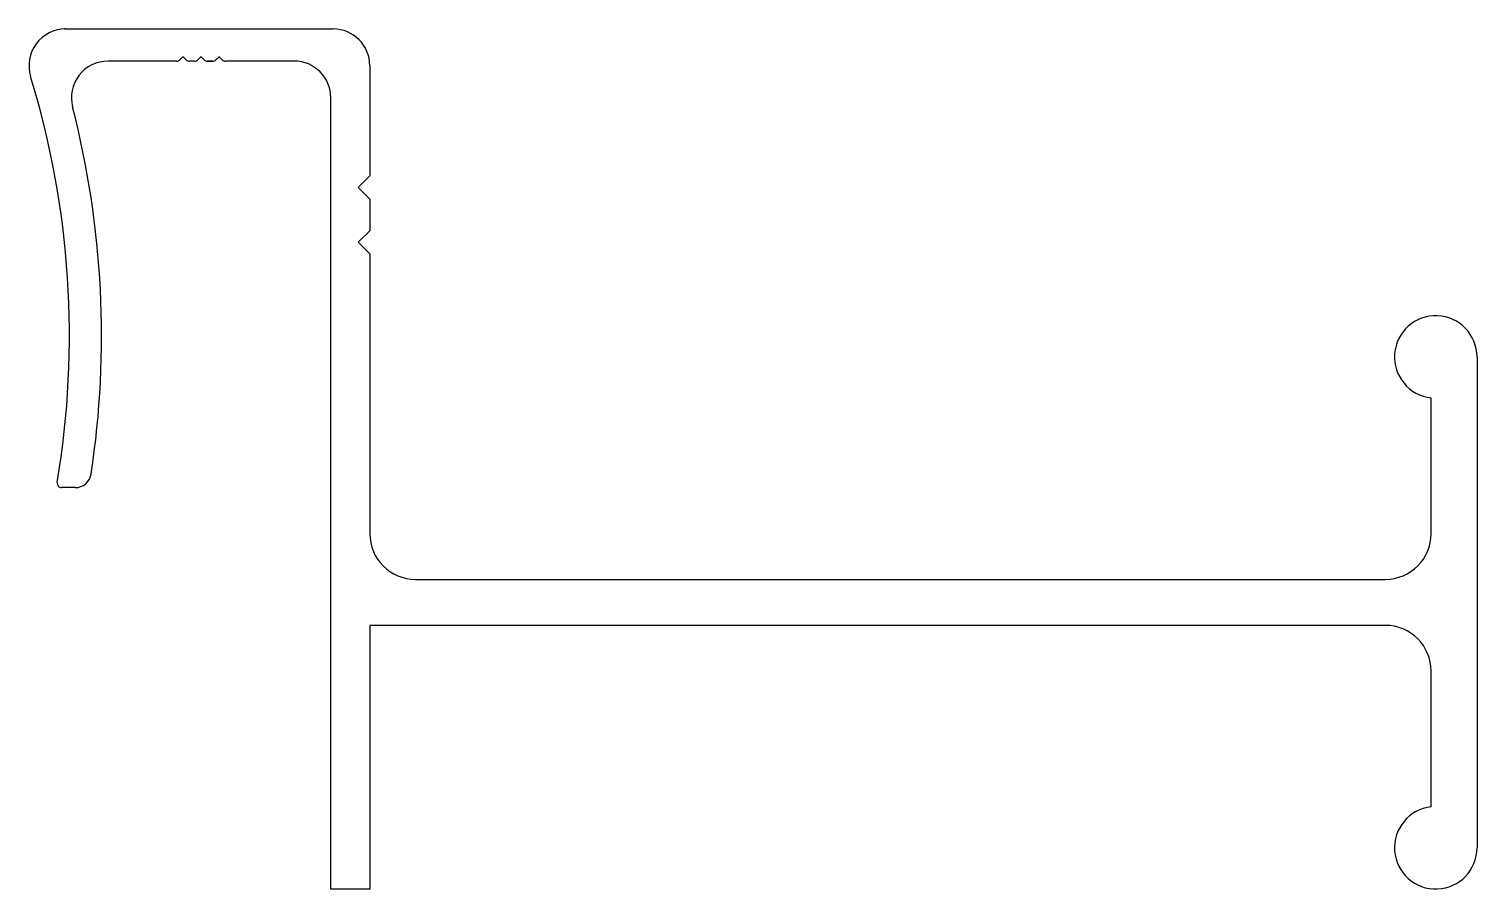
# Model space of a CAD drawing. Extents: x -47.9 to 32.3, y 1.5 to 49.1.
import ezdxf

# ---------------------------------------------------------------- set-up
doc = ezdxf.new("R2010")
doc.units = 0
doc.layers.get('0').update_dxf_attribs({"linetype": 'CONTINUOUS'})

msp = doc.modelspace()

# ---------------------------------------------------------------- linework, layer by layer
at = {"color": 7}
for p, q in [((-45.969, 49.108), (-31.089, 49.108)), ((-45.909, 49.108), (-45.969, 49.108)), ((-39.409, 47.572), (-39.58, 47.401)), ((-39.227, 47.401), (-39.398, 47.572)), ((-38.409, 47.572), (-38.58, 47.401)), ((-38.227, 47.401), (-38.398, 47.572)), ((-37.409, 47.572), (-37.58, 47.401)), ((-37.227, 47.401), (-37.398, 47.572)), ((-39.757, 47.328), (-43.558, 47.328)), ((-39.757, 47.328), (-39.757, 47.328)), ((-38.757, 47.328), (-39.05, 47.328)), ((-37.757, 47.328), (-38.05, 47.328)), ((-38.05, 47.328), (-37.757, 47.328)), ((-37.757, 47.328), (-38.05, 47.328)), ((-38.05, 47.328), (-37.757, 47.328)), ((-37.757, 47.328), (-38.05, 47.328)), ((-33.249, 47.328), (-37.05, 47.328)), ((-37.05, 47.328), (-37.05, 47.328)), ((-37.05, 47.328), (-37.05, 47.328)), ((-29.059, 47.078), (-29.059, 40.968)), ((-31.219, 1.478), (-31.219, 45.298)), ((-29.059, 40.968), (-29.699, 40.328)), ((-29.699, 40.328), (-29.059, 39.688)), ((-29.059, 39.688), (-29.059, 37.938)), ((-29.059, 37.938), (-29.699, 37.298)), ((-29.699, 37.298), (-29.059, 36.658)), ((-29.059, 36.658), (-29.059, 21.168)), ((32.281, 30.943), (32.281, 3.763)), ((29.741, 21.168), (29.741, 28.672)), ((-45.375, 23.708), (-46.125, 23.708)), ((-26.519, 18.628), (27.201, 18.628)), ((27.201, 16.078), (-29.059, 16.078)), ((-29.059, 16.078), (-29.059, 1.478)), ((29.741, 6.034), (29.741, 13.538)), ((-29.059, 1.478), (-31.219, 1.478))]:
    msp.add_line(p, q, dxfattribs=at)
for centre, radius, start, end in [((-45.909, 47.078), 2.03, 90, 197.03323), ((-31.089, 47.078), 2.03, 0, 90), ((-39.757, 47.578), 0.25, 270, 315), ((-39.403, 47.567), 0.008, 45, 135), ((-39.05, 47.578), 0.25, 225, 270), ((-38.757, 47.578), 0.25, 270, 315), ((-38.403, 47.567), 0.008, 45, 135), ((-38.05, 47.578), 0.25, 225, 270), ((-37.757, 47.578), 0.25, 270, 315), ((-37.404, 47.567), 0.008, 45, 135), ((-37.05, 47.578), 0.25, 225, 270), ((-43.558, 45.298), 2.03, 90, 194.44255), ((-33.249, 45.298), 2.03, 0, 90), ((-94.772, 32.108), 49.075, 350.48937, 17.03323), ((-94.772, 32.108), 50.855, 351.35539, 14.44255), ((29.996, 30.943), 2.285, 360, 263.59259), ((-45.375, 24.598), 0.89, 270, 351.35539), ((-46.125, 23.958), 0.25, 170.48937, 270), ((-26.519, 21.168), 2.54, 180, 270), ((27.201, 21.168), 2.54, 270, 360), ((27.201, 13.538), 2.54, 0, 90), ((29.996, 3.763), 2.285, 96.40741, 360)]:
    msp.add_arc(centre, radius, start, end, dxfattribs=at)

doc.saveas('drawing.dxf')
